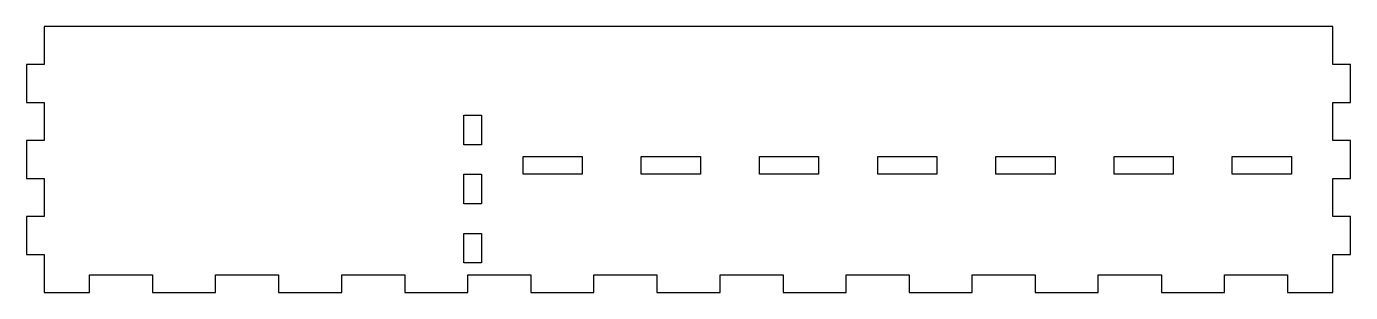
# Model space of a CAD drawing. Header units: millimetres. Extents: x -119 to 105, y -35 to 10.
import ezdxf

# ---------------------------------------------------------------- set-up
doc = ezdxf.new("R2010")
doc.units = ezdxf.units.MM

msp = doc.modelspace()

# ---------------------------------------------------------------- linework, layer by layer
for points in [[(-86.8, -35.28), (-86.8, -32.28), (-76.14, -32.28), (-76.14, -35.28), (-65.47, -35.28), (-65.47, -32.28), (-54.8, -32.28), (-54.8, -35.28), (-44.14, -35.28), (-44.14, -32.28), (-33.47, -32.28), (-33.47, -35.28), (-22.8, -35.28), (-22.8, -32.28), (-12.14, -32.28), (-12.14, -35.28), (-1.47, -35.28), (-1.47, -32.28), (9.2, -32.28), (9.2, -35.28), (19.86, -35.28), (19.86, -32.28), (30.53, -32.28), (30.53, -35.28), (41.2, -35.28), (41.2, -32.28), (51.86, -32.28), (51.86, -35.28), (62.53, -35.28), (62.53, -32.28), (73.2, -32.28), (73.2, -35.28), (83.86, -35.28), (83.86, -32.28), (94.53, -32.28), (94.53, -35.28), (102.2, -35.28), (102.2, -28.85), (105.2, -28.85), (105.2, -22.43), (102.2, -22.43), (102.2, -16), (105.2, -16), (105.2, -9.57), (102.2, -9.57), (102.2, -3.14), (105.2, -3.14), (105.2, 3.29), (102.2, 3.29), (102.2, 9.72), (-115.8, 9.72), (-115.8, 3.29), (-118.8, 3.29), (-118.8, -3.14), (-115.8, -3.14), (-115.8, -9.57), (-118.8, -9.57), (-118.8, -16), (-115.8, -16), (-115.8, -22.43), (-118.8, -22.43), (-118.8, -28.85), (-115.8, -28.85), (-115.8, -35.28), (-108.14, -35.28), (-108.14, -32.28), (-97.47, -32.28), (-97.47, -35.28)], [(-44.8, -10.28), (-44.8, -5.28), (-41.8, -5.28), (-41.8, -10.28)], [(-34.8, -15.28), (-34.8, -12.28), (-24.8, -12.28), (-24.8, -15.28)], [(-14.8, -15.28), (-14.8, -12.28), (-4.8, -12.28), (-4.8, -15.28)], [(5.2, -15.28), (5.2, -12.28), (15.2, -12.28), (15.2, -15.28)], [(25.2, -15.28), (25.2, -12.28), (35.2, -12.28), (35.2, -15.28)], [(45.2, -15.28), (45.2, -12.28), (55.2, -12.28), (55.2, -15.28)], [(65.2, -15.28), (65.2, -12.28), (75.2, -12.28), (75.2, -15.28)], [(85.2, -15.28), (85.2, -12.28), (95.2, -12.28), (95.2, -15.28)], [(-44.8, -20.28), (-44.8, -15.28), (-41.8, -15.28), (-41.8, -20.28)], [(-44.8, -30.28), (-44.8, -25.28), (-41.8, -25.28), (-41.8, -30.28)]]:
    msp.add_lwpolyline(points, close=True)

doc.saveas('drawing.dxf')
